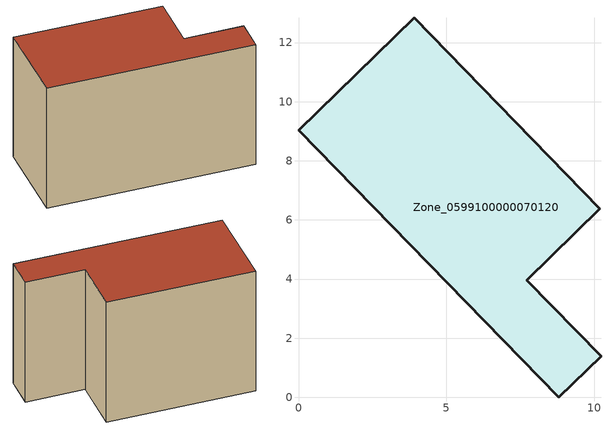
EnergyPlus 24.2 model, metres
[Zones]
Zone_0599100000070120
 floor ground (C_G): 0,9.03 3.91,12.84 10.19,6.38 7.71,3.96 10.23,1.39 8.8,0 z0
 wall outside (C_F): 3.91,12.84 0,9.03 8.8,0 10.23,1.39 7.71,3.96 10.19,6.38 3.91,12.84 z0:8.21
 roof outside (C_R): 0,9.03 8.8,0 10.23,1.39 7.71,3.96 10.19,6.38 3.91,12.84 z8.21
[BUILDING]
Pand.0599100000070120: North Axis=0; Terrain=City; Loads Convergence Tolerance Value=0.04; Temperature Convergence Tolerance Value=0.4; Solar Distribution=FullExterior; Maximum Number of Warmup Days=25; Minimum Number of Warmup Days=1
[Site:Location]
Rotterdam.The.Hague.AP_ZH_NLD Design_Conditions: Latitude=51.96; Longitude=4.45; Time Zone=1; Elevation=-4.5
[SITE:GROUNDTEMPERATURE:BUILDINGSURFACE]
18, 18, 18, 18, 18, 18, 18, 18, 18, 18, 18, 18
[MATERIAL] Thermal Absorptance=0.9; Solar Absorptance=0.7; Visible Absorptance=0.7
Name | Roughness | Thickness | Conductivity | Density | Specific Heat
G.TI.1975-1991 | MediumSmooth | 0.15 | 0.288461 | 540 | 1210
F.TI.1975-1991 | Rough | 0.3 | 0.230769 | 1920 | 840
R.TI.1975-1991 | MediumRough | 0.2 | 0.153846 | 1500 | 1000
[CONSTRUCTION]
C_G: G.TI.1975-1991
C_F: F.TI.1975-1991
C_R: R.TI.1975-1991
[ZONE]
Zone_0599100000070120: Type=1; Multiplier=1; Ceiling Height=Autocalculate; Volume=Autocalculate; Floor Area=autocalculate; Part of Total Floor Area=Yes
[ZONEINFILTRATION:DESIGNFLOWRATE]
Infil_Zone_0599100000070120: Zone or ZoneList or Space or SpaceList=Zone_0599100000070120; Schedule=AlwaysOn; Design Flow Rate Calculation Method=Flow/Area; Flow Rate per Floor Area=0.003; Constant Term Coefficient=1; Temperature Term Coefficient=0; Velocity Term Coefficient=0; Velocity Squared Term Coefficient=0
[HVACTEMPLATE:ZONE:IDEALLOADSAIRSYSTEM]
Zone_0599100000070120: Maximum Heating Supply Air Temperature=50; Minimum Cooling Supply Air Temperature=13; Maximum Heating Supply Air Humidity Ratio=0.0156; Minimum Cooling Supply Air Humidity Ratio=0.0077; Heating Limit=NoLimit; Cooling Limit=NoLimit; Dehumidification Control Type=ConstantSensibleHeatRatio; Cooling Sensible Heat Ratio=0.7; Dehumidification Setpoint=60; Humidification Control Type=None; Humidification Setpoint=30; Outdoor Air Method=None; Outdoor Air Flow Rate per Person=0.00944; Outdoor Air Flow Rate per Zone Floor Area=0; Outdoor Air Flow Rate per Zone=0; Demand Controlled Ventilation Type=None; Outdoor Air Economizer Type=NoEconomizer; Heat Recovery Type=None; Sensible Heat Recovery Effectiveness=0.7; Latent Heat Recovery Effectiveness=0.65
[ZONECONTROL:THERMOSTAT]
ThermostatControl_Zone_0599100000070120: Zone or ZoneList=Zone_0599100000070120; Control Type Schedule=DualSetpointControlType; Control 1=Thermostat_Zone_0599100000070120; Temperature Difference Between Cutout And Setpoint=0
[THERMOSTATSETPOINT:DUALSETPOINT]
Thermostat_Zone_0599100000070120: Heating Setpoint Temperature Schedule=HeatingSetpoint_Zone_0599100000070120; Cooling Setpoint Temperature Schedule=CoolingSetpoint_Zone_0599100000070120
[SCHEDULE:COMPACT]
HeatingSetpoint_Zone_0599100000070120: Through: 12/31, For: AllDays, Until: 24:00, 21
CoolingSetpoint_Zone_0599100000070120: Through: 12/31, For: AllDays, Until: 24:00, 24
DualSetpointControlType: Through: 12/31, For: AllDays, Until: 24:00, 4
AlwaysOn: Through: 12/31, For: AllDays, Until: 24:00, 1
